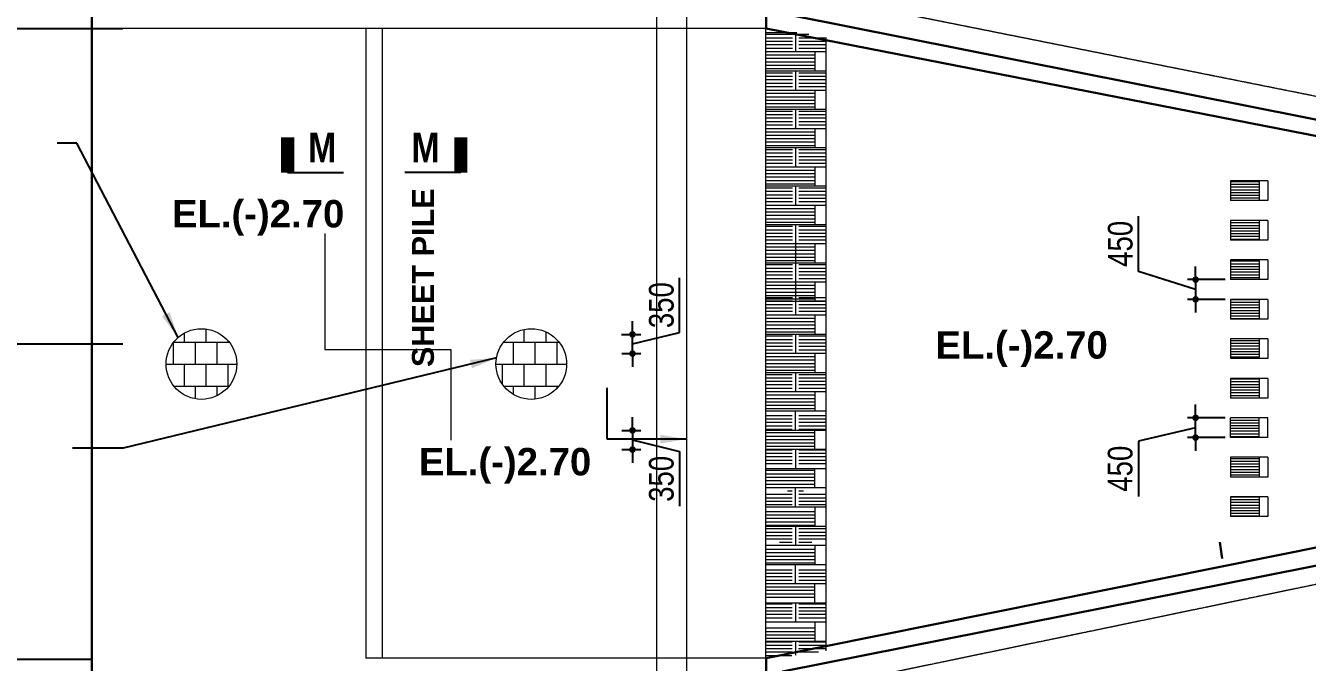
# Model space of a CAD drawing. Extents: x -119161 to 3778985, y -718511 to -30958.
# Drawn here: x 2596379 to 2619757, y -272587 to -260977 of the extents above; entities that cross this region are included whole.
import ezdxf

# ---------------------------------------------------------------- set-up
doc = ezdxf.new("R2010")
doc.units = 0
doc.header["$MEASUREMENT"] = 0
doc.linetypes.add('DASHED2', pattern=[9.525, 6.35, -3.175])
doc.linetypes.add('DASHEDX2', pattern=[38.1, 25.4, -12.7])
doc.layers.get('0').update_dxf_attribs({"linetype": 'CONTINUOUS'})
doc.layers.get('DEFPOINTS').update_dxf_attribs({"linetype": 'CONTINUOUS'})
for name, color, linetype, lineweight in [('Dim', 7, 'CONTINUOUS', 9), ('Dimension', 8, 'CONTINUOUS', 18), ('line2', 3, 'CONTINUOUS', 30), ('slop', 8, 'CONTINUOUS', 9)]:
    doc.layers.add(name, color=color, linetype=linetype, lineweight=lineweight)
for name, color, linetype in [('DOTTED', 240, 'DASHED2'), ('LINE', 7, 'CONTINUOUS'), ('TEXT', 10, 'CONTINUOUS')]:
    doc.layers.add(name, color=color, linetype=linetype)
doc.styles.add('1-2', font='arial.ttf')
doc.styles.add('DIM', font='isocp3.shx')
doc.styles.add('SH-T2', font='arial.ttf', dxfattribs={"width": 0.8})
doc.styles.add('text', font='ARIALN.TTF', dxfattribs={"height": 1.6})
doc.linetypes.add('ZIGZAG', pattern='A,0.0001,-0.2,[131,ltypeshp.shx,S=0.2,R=0,X=-0.2,Y=0],-0.4,[131,ltypeshp.shx,S=0.2,R=180,X=0.2,Y=0],-0.2', length=0.8001)
doc.dimstyles.new('dim_240', dxfattribs={"dimtxt": 480, "dimasz": 480, "dimexe": 300, "dimexo": 200, "dimgap": 200, "dimtad": 1, "dimdec": 0, "dimzin": 0, "dimdsep": 46, "dimtxsty": 'DIM', "dimcen": 350, "dimclrd": 5, "dimclre": 5, "dimclrt": 7, "dimadec": 0, "dimazin": 0, "dimtfac": 1, "dimtdec": 0, "dimtmove": 0, "dimatfit": 3, "dimfxl": 20, "dimtolj": 1, "dimtzin": 0, "dimarcsym": 0})
pattern_1 = [(7e-15, (2804401.61, 1186976.9), (1e-14, -62.5), [])]
pattern_2 = [(7e-15, (2860943.98, 2093181.51), (1e-14, -50), [])]
pattern_3 = [(7e-15, (2860944.98, 2093181.51), (1e-14, -50), [])]
pattern_4 = [(7e-15, (2804402.61, 1187676.9), (1e-14, -62.5), [])]
pattern_5 = [(7e-15, (2804402.61, 1188376.9), (1e-14, -62.5), [])]
pattern_6 = [(7e-15, (2804402.61, 1190376.9), (1e-14, -62.5), [])]
pattern_7 = [(7e-15, (2804402.61, 1191076.9), (1e-14, -62.5), [])]
pattern_8 = [(7e-15, (2804402.61, 1191776.9), (1e-14, -62.5), [])]
pattern_9 = [(7e-15, (2804402.61, 1192476.9), (1e-14, -62.5), [])]
pattern_10 = [(7e-15, (2804402.61, 1193176.9), (1e-14, -62.5), [])]
pattern_11 = [(7e-15, (2804402.61, 1189676.9), (1e-14, -62.5), [])]
pattern_12 = [(7e-15, (2804402.61, 1188976.9), (1e-14, -62.5), [])]

# ---------------------------------------------------------------- blocks, each defined once
blk = doc.blocks.new('sec')
at = {"layer": 'TEXT', "color": 5, "const_width": 200}
blk.add_lwpolyline([(0, 0), (0, 537)], dxfattribs=at)
at = {"layer": 'TEXT', "color": 5}
blk.add_lwpolyline([(0, 0), (-848, 0)], dxfattribs=at)
blk = doc.blocks.new('_Dot')
at = {"color": 0, "linetype": 'ByBlock', "lineweight": -2}
blk.add_line((-0.5, 0), (-1, 0), dxfattribs=at)
at = {"color": 0, "linetype": 'ByBlock', "const_width": 0.5}
blk.add_lwpolyline([(-0.25, 0, 1), (0.25, 0, 1)], format="xyb", close=True, dxfattribs=at)
blk = doc.blocks.new('*D1871')
at = {"layer": 'DEFPOINTS', "color": 0, "lineweight": -2}
for p in [(2617718, -268128), (2618356, -268128), (2618356, -268488)]:
    blk.add_point(p, dxfattribs=at)
at = {"layer": 'Dim', "color": 5, "lineweight": -2}
for p, q in [((2617718, -268008), (2617718, -267888)), ((2618256, -268128), (2617568, -268128)), ((2617718, -268488), (2617718, -268128)), ((2617718, -268488), (2617718, -268128)), ((2617718, -268308), (2616674, -268552)), ((2616674, -268552), (2616674, -269561)), ((2618256, -268488), (2617568, -268488)), ((2617718, -268608), (2617718, -268728))]:
    blk.add_line(p, q, dxfattribs=at)
at = {"layer": 'Dim', "color": 5, "lineweight": -2, "xscale": 120, "yscale": 120, "zscale": 120}
for p, rotation in [((2617718, -268128), 270), ((2617718, -268488), 90)]:
    blk.add_blockref('_Dot', p, dxfattribs=dict(at, rotation=rotation))
at = {"layer": 'Dim', "color": 7, "insert": (2616345, -269056), "char_height": 450, "attachment_point": 5, "rotation": 90, "style": 'SH-T2'}
blk.add_mtext('\\A1;450', dxfattribs=at)
blk = doc.blocks.new('*D1872')
at = {"layer": 'DEFPOINTS', "color": 0, "lineweight": -2}
for p in [(2618357, -265608), (2617719, -265968), (2618357, -265968)]:
    blk.add_point(p, dxfattribs=at)
at = {"layer": 'Dim', "color": 5, "lineweight": -2}
for p, q in [((2616675, -265460), (2616675, -264452)), ((2617719, -265788), (2616675, -265460)), ((2617719, -265488), (2617719, -265368)), ((2618257, -265608), (2617569, -265608)), ((2617719, -265608), (2617719, -265968)), ((2617719, -265608), (2617719, -265968)), ((2618257, -265968), (2617569, -265968)), ((2617719, -266088), (2617719, -266208))]:
    blk.add_line(p, q, dxfattribs=at)
at = {"layer": 'Dim', "color": 5, "lineweight": -2, "xscale": 120, "yscale": 120, "zscale": 120}
for p, rotation in [((2617719, -265608), 270), ((2617719, -265968), 90)]:
    blk.add_blockref('_Dot', p, dxfattribs=dict(at, rotation=rotation))
at = {"layer": 'Dim', "color": 7, "insert": (2616346, -264956), "char_height": 450, "attachment_point": 5, "rotation": 90, "style": 'SH-T2'}
blk.add_mtext('\\A1;450', dxfattribs=at)
blk = doc.blocks.new('*D1873')
at = {"layer": 'DEFPOINTS', "color": 0, "lineweight": -2}
for p in [(2607153, -268357), (2607153, -268707), (2607447, -268707)]:
    blk.add_point(p, dxfattribs=at)
at = {"layer": 'Dim', "color": 5, "lineweight": -2}
for p, q in [((2607447, -268237), (2607447, -268117)), ((2607253, -268357), (2607597, -268357)), ((2607447, -268357), (2607447, -268707)), ((2607447, -268357), (2607447, -268707)), ((2607447, -268532), (2608306, -268744)), ((2607253, -268707), (2607597, -268707)), ((2607447, -268827), (2607447, -268947)), ((2608306, -268744), (2608306, -269738))]:
    blk.add_line(p, q, dxfattribs=at)
at = {"layer": 'Dim', "color": 5, "lineweight": -2, "xscale": 120, "yscale": 120, "zscale": 120}
for p, rotation in [((2607447, -268357), 270), ((2607447, -268707), 90)]:
    blk.add_blockref('_Dot', p, dxfattribs=dict(at, rotation=rotation))
at = {"layer": 'Dim', "color": 7, "insert": (2607976, -269241), "char_height": 450, "attachment_point": 5, "rotation": 90, "style": 'SH-T2'}
blk.add_mtext('\\A1;350', dxfattribs=at)
blk = doc.blocks.new('*D1874')
at = {"layer": 'DEFPOINTS', "color": 0, "lineweight": -2}
for p in [(2607150, -266607), (2607447, -266607), (2607153, -266957)]:
    blk.add_point(p, dxfattribs=at)
at = {"layer": 'Dim', "color": 5, "lineweight": -2}
for p, q in [((2608306, -266571), (2608306, -265577)), ((2607447, -266487), (2607447, -266367)), ((2607250, -266607), (2607597, -266607)), ((2607447, -266782), (2608306, -266571)), ((2607447, -266957), (2607447, -266607)), ((2607447, -266957), (2607447, -266607)), ((2607253, -266957), (2607597, -266957)), ((2607447, -267077), (2607447, -267197))]:
    blk.add_line(p, q, dxfattribs=at)
at = {"layer": 'Dim', "color": 5, "lineweight": -2, "xscale": 120, "yscale": 120, "zscale": 120}
for p, rotation in [((2607447, -266607), 270), ((2607447, -266957), 90)]:
    blk.add_blockref('_Dot', p, dxfattribs=dict(at, rotation=rotation))
at = {"layer": 'Dim', "color": 7, "insert": (2607976, -266074), "char_height": 450, "attachment_point": 5, "rotation": 90, "style": 'SH-T2'}
blk.add_mtext('\\A1;350', dxfattribs=at)

msp = doc.modelspace()

# ---------------------------------------------------------------- hatches: boundary and pattern name
at = {"layer": 'Dimension', "lineweight": 13, "ltscale": 2}
h = msp.add_hatch(dxfattribs=at)
h.set_pattern_fill('ANSI31', color=14, scale=500, angle=135, style=0)
h.set_pattern_definition(pattern_10)
h.paths.add_polyline_path([(2609872.3, -261107.2), (2610363, -261107.2), (2610363, -261407.2), (2609872.3, -261388.2)])
h = msp.add_hatch(dxfattribs=at)
h.set_pattern_fill('ANSI31', color=14, scale=500, angle=135, style=0)
h.set_pattern_definition(pattern_10)
h.paths.add_polyline_path([(2610481.6, -261111.7), (2610972.3, -261175.8), (2610972.3, -261388.2), (2610481.6, -261407.2)])
h = msp.add_hatch(dxfattribs=at)
h.set_pattern_fill('ANSI31', color=14, scale=500, angle=135, style=0)
h.set_pattern_definition(pattern_10)
h.paths.add_polyline_path([(2609872.3, -261807.2), (2609872.3, -261507.2), (2610772.3, -261507.2), (2610772.3, -261807.2)])
h = msp.add_hatch(dxfattribs=at)
h.set_pattern_fill('ANSI31', color=14, scale=500, angle=135, style=0)
h.set_pattern_definition(pattern_9)
h.paths.add_polyline_path([(2609872.3, -261807.2), (2610363, -261807.2), (2610363, -262107.2), (2609872.3, -262088.2)])
h = msp.add_hatch(dxfattribs=at)
h.set_pattern_fill('ANSI31', color=14, scale=500, angle=135, style=0)
h.set_pattern_definition(pattern_9)
h.paths.add_polyline_path([(2610972.3, -261807.2), (2610481.6, -261807.2), (2610481.6, -262107.2), (2610972.3, -262088.2)])
h = msp.add_hatch(dxfattribs=at)
h.set_pattern_fill('ANSI31', color=14, scale=500, angle=135, style=0)
h.set_pattern_definition(pattern_9)
h.paths.add_polyline_path([(2609872.3, -262507.2), (2609872.3, -262207.2), (2610772.3, -262207.2), (2610772.3, -262507.2)])
h = msp.add_hatch(dxfattribs=at)
h.set_pattern_fill('ANSI31', color=14, scale=500, angle=135, style=0)
h.set_pattern_definition(pattern_8)
h.paths.add_polyline_path([(2609872.3, -262507.2), (2610363, -262507.2), (2610363, -262807.2), (2609872.3, -262788.2)])
h = msp.add_hatch(dxfattribs=at)
h.set_pattern_fill('ANSI31', color=14, scale=500, angle=135, style=0)
h.set_pattern_definition(pattern_8)
h.paths.add_polyline_path([(2610972.3, -262507.2), (2610481.6, -262507.2), (2610481.6, -262807.2), (2610972.3, -262788.2)])
h = msp.add_hatch(dxfattribs=at)
h.set_pattern_fill('ANSI31', color=14, scale=500, angle=135, style=0)
h.set_pattern_definition(pattern_8)
h.paths.add_polyline_path([(2609872.3, -263207.2), (2609872.3, -262907.2), (2610772.3, -262907.2), (2610772.3, -263207.2)])
h = msp.add_hatch(dxfattribs=at)
h.set_pattern_fill('ANSI31', color=14, scale=500, angle=135, style=0)
h.set_pattern_definition(pattern_7)
h.paths.add_polyline_path([(2609872.3, -263207.2), (2610363, -263207.2), (2610363, -263507.2), (2609872.3, -263488.2)])
h = msp.add_hatch(dxfattribs=at)
h.set_pattern_fill('ANSI31', color=14, scale=500, angle=135, style=0)
h.set_pattern_definition(pattern_7)
h.paths.add_polyline_path([(2610972.3, -263207.2), (2610481.6, -263207.2), (2610481.6, -263507.2), (2610972.3, -263488.2)])
h = msp.add_hatch(dxfattribs=at)
h.set_pattern_fill('ANSI31', color=14, scale=500, angle=135, style=0)
h.set_pattern_definition(pattern_7)
h.paths.add_polyline_path([(2609872.3, -263907.2), (2609872.3, -263607.2), (2610772.3, -263607.2), (2610772.3, -263907.2)])
h = msp.add_hatch(dxfattribs=at)
h.set_pattern_fill('ANSI31', color=14, scale=500, angle=135, style=0)
h.set_pattern_definition(pattern_6)
h.paths.add_polyline_path([(2609872.3, -263907.2), (2610363, -263907.2), (2610363, -264207.2), (2609872.3, -264188.2)])
h = msp.add_hatch(dxfattribs=at)
h.set_pattern_fill('ANSI31', color=14, scale=500, angle=135, style=0)
h.set_pattern_definition(pattern_6)
h.paths.add_polyline_path([(2610972.3, -263907.2), (2610481.6, -263907.2), (2610481.6, -264207.2), (2610972.3, -264188.2)])
at = {"layer": 'Dimension', "lineweight": 5, "ltscale": 2}
h = msp.add_hatch(dxfattribs=at)
h.set_pattern_fill('ANSI31', color=14, scale=400, angle=135, style=0)
h.set_pattern_definition(pattern_3)
h.paths.add_polyline_path([(2618877.2, -263808.3), (2618357.2, -263808.3), (2618357.2, -264168.3), (2618877.2, -264168.3)])
at = {"layer": 'Dimension', "lineweight": 13, "ltscale": 2}
h = msp.add_hatch(dxfattribs=at)
h.set_pattern_fill('ANSI31', color=14, scale=500, angle=135, style=0)
h.set_pattern_definition(pattern_6)
h.paths.add_polyline_path([(2609872.3, -264607.2), (2609872.3, -264307.2), (2610772.3, -264307.2), (2610772.3, -264607.2)])
h = msp.add_hatch(dxfattribs=at)
h.set_pattern_fill('ANSI31', color=14, scale=500, angle=135, style=0)
h.set_pattern_definition(pattern_11)
h.paths.add_polyline_path([(2609872.3, -264607.2), (2610363, -264607.2), (2610363, -264907.2), (2609872.3, -264888.2)])
h = msp.add_hatch(dxfattribs=at)
h.set_pattern_fill('ANSI31', color=14, scale=500, angle=135, style=0)
h.set_pattern_definition(pattern_11)
h.paths.add_polyline_path([(2610972.3, -264607.2), (2610481.6, -264607.2), (2610481.6, -264907.2), (2610972.3, -264888.2)])
at = {"layer": 'Dimension', "lineweight": 5, "ltscale": 2}
h = msp.add_hatch(dxfattribs=at)
h.set_pattern_fill('ANSI31', color=14, scale=400, angle=135, style=0)
h.set_pattern_definition(pattern_3)
h.paths.add_polyline_path([(2618877.2, -264528.3), (2618357.2, -264528.3), (2618357.2, -264888.3), (2618877.2, -264888.3)])
at = {"layer": 'Dimension', "lineweight": 13, "ltscale": 2}
h = msp.add_hatch(dxfattribs=at)
h.set_pattern_fill('ANSI31', color=14, scale=500, angle=135, style=0)
h.set_pattern_definition(pattern_11)
h.paths.add_polyline_path([(2609872.3, -265307.2), (2609872.3, -265007.2), (2610772.3, -265007.2), (2610772.3, -265307.2)])
h = msp.add_hatch(dxfattribs=at)
h.set_pattern_fill('ANSI31', color=14, scale=500, angle=135, style=0)
h.set_pattern_definition(pattern_12)
h.paths.add_polyline_path([(2609872.3, -265307.2), (2610363, -265307.2), (2610363, -265607.2), (2609872.3, -265588.2)])
h = msp.add_hatch(dxfattribs=at)
h.set_pattern_fill('ANSI31', color=14, scale=500, angle=135, style=0)
h.set_pattern_definition(pattern_12)
h.paths.add_polyline_path([(2610972.3, -265307.2), (2610481.6, -265307.2), (2610481.6, -265607.2), (2610972.3, -265588.2)])
at = {"layer": 'Dimension', "lineweight": 5, "ltscale": 2}
h = msp.add_hatch(dxfattribs=at)
h.set_pattern_fill('ANSI31', color=14, scale=400, angle=135, style=0)
h.set_pattern_definition(pattern_3)
h.paths.add_polyline_path([(2618877.2, -265248.3), (2618357.2, -265248.3), (2618357.2, -265608.3), (2618877.2, -265608.3)])
at = {"layer": 'Dimension', "lineweight": 13, "ltscale": 2}
h = msp.add_hatch(dxfattribs=at)
h.set_pattern_fill('ANSI31', color=14, scale=500, angle=135, style=0)
h.set_pattern_definition(pattern_12)
h.paths.add_polyline_path([(2609872.3, -266007.2), (2609872.3, -265707.2), (2610772.3, -265707.2), (2610772.3, -266007.2)])
h = msp.add_hatch(dxfattribs=at)
h.set_pattern_fill('ANSI31', color=14, scale=500, angle=135, style=0)
h.set_pattern_definition(pattern_5)
h.paths.add_polyline_path([(2609872.3, -265907.2), (2610363, -265907.2), (2610363, -266207.2), (2609872.3, -266188.2)])
h = msp.add_hatch(dxfattribs=at)
h.set_pattern_fill('ANSI31', color=14, scale=500, angle=135, style=0)
h.set_pattern_definition(pattern_5)
h.paths.add_polyline_path([(2610972.3, -265907.2), (2610481.6, -265907.2), (2610481.6, -266207.2), (2610972.3, -266188.2)])
at = {"layer": 'Dimension', "lineweight": 5, "ltscale": 2}
h = msp.add_hatch(dxfattribs=at)
h.set_pattern_fill('ANSI31', color=14, scale=400, angle=135, style=0)
h.set_pattern_definition(pattern_3)
h.paths.add_polyline_path([(2618877.2, -265968.3), (2618357.2, -265968.3), (2618357.2, -266328.3), (2618877.2, -266328.3)])
at = {"layer": 'Dimension', "lineweight": 13, "ltscale": 2}
h = msp.add_hatch(dxfattribs=at)
h.set_pattern_fill('AR-B88', color=8, scale=50, style=0)
h.set_pattern_definition([(0, (2279073.9, -330350.98), (9e-14, 400), []), (90, (2279073.88, -330350.98), (-200, 400), [400, -400])])
h.paths.add_polyline_path([(2600229.3, -267147.2, 1), (2598940.5, -267147.2, 1)])
h = msp.add_hatch(dxfattribs=at)
h.set_pattern_fill('AR-B88', color=8, scale=50, style=0)
h.set_pattern_definition([(0, (2279273.9, -330350.98), (9e-14, 400), []), (90, (2279273.88, -330350.98), (-200, 400), [400, -400])])
h.paths.add_polyline_path([(2606246.7, -267147.2, 1), (2604957.9, -267147.2, 1)])
h = msp.add_hatch(dxfattribs=at)
h.set_pattern_fill('ANSI31', color=14, scale=500, angle=135, style=0)
h.set_pattern_definition(pattern_5)
h.paths.add_polyline_path([(2609872.3, -266607.2), (2609872.3, -266307.2), (2610772.3, -266307.2), (2610772.3, -266607.2)])
h = msp.add_hatch(dxfattribs=at)
h.set_pattern_fill('ANSI31', color=14, scale=500, angle=135, style=0)
h.set_pattern_definition(pattern_4)
h.paths.add_polyline_path([(2609872.3, -266607.2), (2610363, -266607.2), (2610363, -266907.2), (2609872.3, -266888.2)])
h = msp.add_hatch(dxfattribs=at)
h.set_pattern_fill('ANSI31', color=14, scale=500, angle=135, style=0)
h.set_pattern_definition(pattern_4)
h.paths.add_polyline_path([(2610972.3, -266607.2), (2610481.6, -266607.2), (2610481.6, -266907.2), (2610972.3, -266888.2)])
at = {"layer": 'Dimension', "lineweight": 5, "ltscale": 2}
h = msp.add_hatch(dxfattribs=at)
h.set_pattern_fill('ANSI31', color=14, scale=400, angle=135, style=0)
h.set_pattern_definition(pattern_2)
h.paths.add_polyline_path([(2618876.2, -266688.3), (2618356.2, -266688.3), (2618356.2, -267048.3), (2618876.2, -267048.3)])
at = {"layer": 'Dimension', "lineweight": 13, "ltscale": 2}
h = msp.add_hatch(dxfattribs=at)
h.set_pattern_fill('ANSI31', color=14, scale=500, angle=135, style=0)
h.set_pattern_definition(pattern_4)
h.paths.add_polyline_path([(2609872.3, -267307.2), (2609872.3, -267007.2), (2610772.3, -267007.2), (2610772.3, -267307.2)])
h = msp.add_hatch(dxfattribs=at)
h.set_pattern_fill('ANSI31', color=14, scale=500, angle=135, style=0)
h.set_pattern_definition(pattern_1)
h.paths.add_polyline_path([(2609871.3, -267307.2), (2610362, -267307.2), (2610362, -267607.2), (2609871.3, -267588.2)])
h = msp.add_hatch(dxfattribs=at)
h.set_pattern_fill('ANSI31', color=14, scale=500, angle=135, style=0)
h.set_pattern_definition(pattern_1)
h.paths.add_polyline_path([(2610971.3, -267307.2), (2610480.6, -267307.2), (2610480.6, -267607.2), (2610971.3, -267588.2)])
at = {"layer": 'Dimension', "lineweight": 5, "ltscale": 2}
h = msp.add_hatch(dxfattribs=at)
h.set_pattern_fill('ANSI31', color=14, scale=400, angle=135, style=0)
h.set_pattern_definition(pattern_2)
h.paths.add_polyline_path([(2618876.2, -267408.3), (2618356.2, -267408.3), (2618356.2, -267768.3), (2618876.2, -267768.3)])
at = {"layer": 'Dimension', "lineweight": 13, "ltscale": 2}
h = msp.add_hatch(dxfattribs=at)
h.set_pattern_fill('ANSI31', color=14, scale=500, angle=135, style=0)
h.set_pattern_definition(pattern_1)
h.paths.add_polyline_path([(2609871.3, -268007.2), (2609871.3, -267707.2), (2610771.3, -267707.2), (2610771.3, -268007.2)])
h = msp.add_hatch(dxfattribs=at)
h.set_pattern_fill('ANSI31', color=14, scale=500, angle=135, style=0)
h.set_pattern_definition(pattern_1)
h.paths.add_polyline_path([(2609871.3, -268357.2), (2610362, -268357.2), (2610362, -268057.2), (2609871.3, -268076.2)])
h = msp.add_hatch(dxfattribs=at)
h.set_pattern_fill('ANSI31', color=14, scale=500, angle=135, style=0)
h.set_pattern_definition(pattern_1)
h.paths.add_polyline_path([(2610971.3, -268357.2), (2610480.6, -268357.2), (2610480.6, -268057.2), (2610971.3, -268076.2)])
at = {"layer": 'Dimension', "lineweight": 5, "ltscale": 2}
h = msp.add_hatch(dxfattribs=at)
h.set_pattern_fill('ANSI31', color=14, scale=400, angle=135, style=0)
h.set_pattern_definition(pattern_2)
h.paths.add_polyline_path([(2618876.2, -268128.1), (2618356.2, -268128.1), (2618356.2, -268488.1), (2618876.2, -268488.1)])
at = {"layer": 'Dimension', "lineweight": 13, "ltscale": 2}
h = msp.add_hatch(dxfattribs=at)
h.set_pattern_fill('ANSI31', color=14, scale=500, angle=135, style=0)
h.set_pattern_definition(pattern_1)
h.paths.add_polyline_path([(2609871.3, -268357.2), (2609871.3, -268657.2), (2610771.3, -268657.2), (2610771.3, -268357.2)])
h = msp.add_hatch(dxfattribs=at)
h.set_pattern_fill('ANSI31', color=14, scale=500, angle=135, style=0)
h.set_pattern_definition(pattern_1)
h.paths.add_polyline_path([(2609871.3, -268707.2), (2610362, -268707.2), (2610362, -269007.2), (2609871.3, -268988.2)])
h = msp.add_hatch(dxfattribs=at)
h.set_pattern_fill('ANSI31', color=14, scale=500, angle=135, style=0)
h.set_pattern_definition(pattern_1)
h.paths.add_polyline_path([(2610971.3, -268707.2), (2610480.6, -268707.2), (2610480.6, -269007.2), (2610971.3, -268988.2)])
at = {"layer": 'Dimension', "lineweight": 5, "ltscale": 2}
h = msp.add_hatch(dxfattribs=at)
h.set_pattern_fill('ANSI31', color=14, scale=400, angle=135, style=0)
h.set_pattern_definition(pattern_2)
h.paths.add_polyline_path([(2618876.2, -268848.1), (2618356.2, -268848.1), (2618356.2, -269208.1), (2618876.2, -269208.1)])
at = {"layer": 'Dimension', "lineweight": 13, "ltscale": 2}
h = msp.add_hatch(dxfattribs=at)
h.set_pattern_fill('ANSI31', color=14, scale=500, angle=135, style=0)
h.set_pattern_definition(pattern_1)
h.paths.add_polyline_path([(2609871.3, -269057.2), (2609871.3, -269357.2), (2610771.3, -269357.2), (2610771.3, -269057.2)])
h = msp.add_hatch(dxfattribs=at)
h.set_pattern_fill('ANSI31', color=14, scale=500, angle=135, style=0)
h.set_pattern_definition(pattern_1)
h.paths.add_polyline_path([(2609871.3, -269757.2), (2610362, -269757.2), (2610362, -269457.2), (2609871.3, -269476.2)])
h = msp.add_hatch(dxfattribs=at)
h.set_pattern_fill('ANSI31', color=14, scale=500, angle=135, style=0)
h.set_pattern_definition(pattern_1)
h.paths.add_polyline_path([(2610971.3, -269757.2), (2610480.6, -269757.2), (2610480.6, -269457.2), (2610971.3, -269476.2)])
at = {"layer": 'Dimension', "lineweight": 5, "ltscale": 2}
h = msp.add_hatch(dxfattribs=at)
h.set_pattern_fill('ANSI31', color=14, scale=400, angle=135, style=0)
h.set_pattern_definition(pattern_3)
h.paths.add_polyline_path([(2618877.2, -269568.1), (2618357.2, -269568.1), (2618357.2, -269928.1), (2618877.2, -269928.1)])
at = {"layer": 'Dimension', "lineweight": 13, "ltscale": 2}
h = msp.add_hatch(dxfattribs=at)
h.set_pattern_fill('ANSI31', color=14, scale=500, angle=135, style=0)
h.set_pattern_definition(pattern_1)
h.paths.add_polyline_path([(2609871.3, -270107.2), (2609871.3, -269807.2), (2610771.3, -269807.2), (2610771.3, -270107.2)])
h = msp.add_hatch(dxfattribs=at)
h.set_pattern_fill('ANSI31', color=14, scale=500, angle=135, style=0)
h.set_pattern_definition(pattern_1)
h.paths.add_polyline_path([(2609871.3, -270107.2), (2610362, -270107.2), (2610362, -270407.2), (2609871.3, -270388.2)])
h = msp.add_hatch(dxfattribs=at)
h.set_pattern_fill('ANSI31', color=14, scale=500, angle=135, style=0)
h.set_pattern_definition(pattern_1)
h.paths.add_polyline_path([(2610971.3, -270107.2), (2610480.6, -270107.2), (2610480.6, -270407.2), (2610971.3, -270388.2)])
h = msp.add_hatch(dxfattribs=at)
h.set_pattern_fill('ANSI31', color=14, scale=500, angle=135, style=0)
h.set_pattern_definition(pattern_1)
h.paths.add_polyline_path([(2609871.3, -270807.2), (2609871.3, -270507.2), (2610771.3, -270507.2), (2610771.3, -270807.2)])
h = msp.add_hatch(dxfattribs=at)
h.set_pattern_fill('ANSI31', color=14, scale=500, angle=135, style=0)
h.set_pattern_definition(pattern_1)
h.paths.add_polyline_path([(2609871.3, -271157.2), (2610362, -271157.2), (2610362, -270857.2), (2609871.3, -270876.2)])
h = msp.add_hatch(dxfattribs=at)
h.set_pattern_fill('ANSI31', color=14, scale=500, angle=135, style=0)
h.set_pattern_definition(pattern_1)
h.paths.add_polyline_path([(2610971.3, -271157.2), (2610480.6, -271157.2), (2610480.6, -270857.2), (2610971.3, -270876.2)])
h = msp.add_hatch(dxfattribs=at)
h.set_pattern_fill('ANSI31', color=14, scale=500, angle=135, style=0)
h.set_pattern_definition(pattern_1)
h.paths.add_polyline_path([(2609871.3, -271157.2), (2609871.3, -271457.2), (2610771.3, -271457.2), (2610771.3, -271157.2)])
h = msp.add_hatch(dxfattribs=at)
h.set_pattern_fill('ANSI31', color=14, scale=500, angle=135, style=0)
h.set_pattern_definition(pattern_1)
h.paths.add_polyline_path([(2609871.3, -271507.2), (2610362, -271507.2), (2610362, -271807.2), (2609871.3, -271788.2)])
h = msp.add_hatch(dxfattribs=at)
h.set_pattern_fill('ANSI31', color=14, scale=500, angle=135, style=0)
h.set_pattern_definition(pattern_1)
h.paths.add_polyline_path([(2610971.3, -271507.2), (2610480.6, -271507.2), (2610480.6, -271807.2), (2610971.3, -271788.2)])
h = msp.add_hatch(dxfattribs=at)
h.set_pattern_fill('ANSI31', color=14, scale=500, angle=135, style=0)
h.set_pattern_definition(pattern_1)
h.paths.add_polyline_path([(2609871.3, -272207.2), (2609871.3, -271907.2), (2610771.3, -271907.2), (2610771.3, -272207.2)])
h = msp.add_hatch(dxfattribs=at)
h.set_pattern_fill('ANSI31', color=14, scale=500, angle=135, style=0)
h.set_pattern_definition(pattern_1)
h.paths.add_polyline_path([(2609871.3, -272207.2), (2610362, -272207.2), (2610356.1, -272465.1), (2609871.3, -272488.2)])
h = msp.add_hatch(dxfattribs=at)
h.set_pattern_fill('ANSI31', color=14, scale=500, angle=135, style=0)
h.set_pattern_definition(pattern_1)
h.paths.add_polyline_path([(2610971.3, -272207.2), (2610480.6, -272207.2), (2610472.6, -272449), (2610971.3, -272380.1)])

# ---------------------------------------------------------------- linework, layer by layer
at = {"layer": 'Dimension', "color": 0, "lineweight": 30, "ltscale": 2}
msp.add_line((2597583.4, -249619), (2597584.2, -283944.9), dxfattribs=at)
at = {"layer": 'Dimension', "color": 0, "lineweight": 13, "ltscale": 2}
for p, q in [((2602884.4, -261031.6, 0), (2584897.3, -261032.4, 0)), ((2602584.4, -261031.6, 0), (2602584.4, -272511.5, 0)), ((2602884.4, -261031.6, 0), (2602884.4, -272511.5, 0)), ((2609884.2, -261031.6, 0), (2602884.4, -261031.6, 0)), ((2609871.3, -261032.2), (2609871.3, -272532.2)), ((2610971.3, -261195.8), (2610971.3, -272380.1)), ((2619037.2, -263808.3), (2618357.2, -263808.3)), ((2618357.2, -263808.3), (2618357.2, -264168.3)), ((2618877.2, -263808.3), (2618877.2, -264168.3)), ((2619037.2, -263808.3), (2619037.2, -264168.3)), ((2619037.2, -264168.3), (2618357.2, -264168.3)), ((2619037.2, -264528.3), (2618357.2, -264528.3)), ((2618357.2, -264528.3), (2618357.2, -264888.3)), ((2618877.2, -264528.3), (2618877.2, -264888.3)), ((2619037.2, -264528.3), (2619037.2, -264888.3)), ((2619037.2, -264888.3), (2618357.2, -264888.3)), ((2619037.2, -265248.3), (2618357.2, -265248.3)), ((2618357.2, -265248.3), (2618357.2, -265608.3)), ((2618877.2, -265248.3), (2618877.2, -265608.3)), ((2619037.2, -265248.3), (2619037.2, -265608.3)), ((2619037.2, -265608.3), (2618357.2, -265608.3)), ((2619037.2, -265968.3), (2618357.2, -265968.3)), ((2618357.2, -265968.3), (2618357.2, -266328.3)), ((2618877.2, -265968.3), (2618877.2, -266328.3)), ((2619037.2, -265968.3), (2619037.2, -266328.3)), ((2619037.2, -266328.3), (2618357.2, -266328.3)), ((2619036.2, -266688.3), (2618356.2, -266688.3)), ((2618356.2, -266688.3), (2618356.2, -267048.3)), ((2618876.2, -266688.3), (2618876.2, -267048.3)), ((2619036.2, -266688.3), (2619036.2, -267048.3)), ((2619036.2, -267048.3), (2618356.2, -267048.3)), ((2619036.2, -267408.3), (2618356.2, -267408.3)), ((2618356.2, -267408.3), (2618356.2, -267768.3)), ((2618876.2, -267408.3), (2618876.2, -267768.3)), ((2619036.2, -267408.3), (2619036.2, -267768.3)), ((2619036.2, -267768.3), (2618356.2, -267768.3)), ((2618356.2, -268488.1), (2618356.2, -268128.1)), ((2619036.2, -268128.1), (2618356.2, -268128.1)), ((2618876.2, -268488.1), (2618876.2, -268128.1)), ((2619036.2, -268488.1), (2619036.2, -268128.1)), ((2619036.2, -268488.1), (2618356.2, -268488.1)), ((2619036.2, -268848.1), (2618356.2, -268848.1)), ((2618356.2, -268848.1), (2618356.2, -269208.1)), ((2618876.2, -268848.1), (2618876.2, -269208.1)), ((2619036.2, -268848.1), (2619036.2, -269208.1)), ((2619036.2, -269208.1), (2618356.2, -269208.1)), ((2619037.2, -269568.1), (2618357.2, -269568.1)), ((2618357.2, -269568.1), (2618357.2, -269928.1)), ((2618877.2, -269568.1), (2618877.2, -269928.1)), ((2619037.2, -269568.1), (2619037.2, -269928.1)), ((2619037.2, -269928.1), (2618357.2, -269928.1)), ((2609884.2, -272511.5, 0), (2602584.4, -272511.5, 0))]:
    msp.add_line(p, q, dxfattribs=at)
at = {"layer": 'Dimension', "color": 8, "lineweight": 13, "ltscale": 2}
for p, q in [((2610446.8, -261107.2), (2609872.3, -261107.2)), ((2610422.3, -261107.2), (2610422.3, -261457.2)), ((2610972.3, -261457.2), (2609872.3, -261457.2)), ((2610772.3, -261457.2), (2610772.3, -261807.2)), ((2610972.3, -261807.2), (2609872.3, -261807.2)), ((2610972.3, -261807.2), (2609872.3, -261807.2)), ((2610422.3, -261807.2), (2610422.3, -262157.2)), ((2610972.3, -262157.2), (2609872.3, -262157.2)), ((2610772.3, -262157.2), (2610772.3, -262507.2)), ((2610972.3, -262507.2), (2609872.3, -262507.2)), ((2610972.3, -262507.2), (2609872.3, -262507.2)), ((2610422.3, -262507.2), (2610422.3, -262857.2)), ((2610972.3, -262857.2), (2609872.3, -262857.2)), ((2610772.3, -262857.2), (2610772.3, -263207.2)), ((2610972.3, -263207.2), (2609872.3, -263207.2)), ((2610972.3, -263207.2), (2609872.3, -263207.2)), ((2610422.3, -263207.2), (2610422.3, -263557.2)), ((2610972.3, -263557.2), (2609872.3, -263557.2)), ((2610772.3, -263557.2), (2610772.3, -263907.2)), ((2610972.3, -263907.2), (2609872.3, -263907.2)), ((2610972.3, -263907.2), (2609872.3, -263907.2)), ((2610422.3, -263907.2), (2610422.3, -264257.2)), ((2610972.3, -264257.2), (2609872.3, -264257.2)), ((2610772.3, -264257.2), (2610772.3, -264607.2)), ((2610972.3, -264607.2), (2609872.3, -264607.2)), ((2610972.3, -264607.2), (2609872.3, -264607.2)), ((2610972.3, -264607.2), (2609872.3, -264607.2)), ((2610972.3, -264607.2), (2609872.3, -264607.2)), ((2610422.3, -264607.2), (2610422.3, -266257.2)), ((2610422.3, -264607.2), (2610422.3, -264957.2)), ((2610972.3, -264957.2), (2609872.3, -264957.2)), ((2610772.3, -264957.2), (2610772.3, -265307.2)), ((2610972.3, -265307.2), (2609872.3, -265307.2)), ((2610972.3, -265307.2), (2609872.3, -265307.2)), ((2610972.3, -265307.2), (2609872.3, -265307.2)), ((2610972.3, -265307.2), (2609872.3, -265307.2)), ((2610422.3, -265307.2), (2610422.3, -265657.2)), ((2610972.3, -265657.2), (2609872.3, -265657.2)), ((2610772.3, -265657.2), (2610772.3, -266007.2)), ((2610972.3, -266007.2), (2609872.3, -266007.2)), ((2610972.3, -266007.2), (2609872.3, -266007.2)), ((2610972.3, -266257.2), (2609872.3, -266257.2)), ((2610772.3, -266257.2), (2610772.3, -266607.2)), ((2610972.3, -266607.2), (2609872.3, -266607.2)), ((2610972.3, -266607.2), (2609872.3, -266607.2)), ((2610422.3, -266607.2), (2610422.3, -266957.2)), ((2610972.3, -266957.2), (2609872.3, -266957.2)), ((2610772.3, -266957.2), (2610772.3, -267307.2)), ((2610971.3, -267307.2), (2609871.3, -267307.2)), ((2610972.3, -267307.2), (2609872.3, -267307.2)), ((2610421.3, -267307.2), (2610421.3, -267657.2)), ((2610971.3, -267657.2), (2609871.3, -267657.2)), ((2610771.3, -267657.2), (2610771.3, -268007.2)), ((2610971.3, -268007.2), (2609871.3, -268007.2)), ((2610421.3, -268357.2), (2610421.3, -268007.2)), ((2610971.3, -268357.2), (2609871.3, -268357.2)), ((2610771.3, -268707.2), (2610771.3, -268357.2)), ((2610971.3, -268707.2), (2609871.3, -268707.2)), ((2610421.3, -268707.2), (2610421.3, -269057.2)), ((2610971.3, -269057.2), (2609871.3, -269057.2)), ((2610771.3, -269407.2), (2610771.3, -269057.2)), ((2610971.3, -269407.2), (2609871.3, -269407.2)), ((2610421.3, -269757.2), (2610421.3, -269407.2)), ((2610971.3, -269757.2), (2609871.3, -269757.2)), ((2610771.3, -269757.2), (2610771.3, -270107.2)), ((2610971.3, -270107.2), (2609871.3, -270107.2)), ((2610421.3, -270107.2), (2610421.3, -270457.2)), ((2610971.3, -270457.2), (2609871.3, -270457.2)), ((2610771.3, -270457.2), (2610771.3, -270807.2)), ((2610971.3, -270807.2), (2609871.3, -270807.2)), ((2610421.3, -271157.2), (2610421.3, -270807.2)), ((2610971.3, -271157.2), (2609871.3, -271157.2)), ((2610771.3, -271507.2), (2610771.3, -271157.2)), ((2610971.3, -271507.2), (2609871.3, -271507.2)), ((2610421.3, -271507.2), (2610421.3, -271857.2)), ((2610971.3, -271857.2), (2609871.3, -271857.2)), ((2610771.3, -271857.2), (2610771.3, -272207.2)), ((2610971.3, -272207.2), (2609871.3, -272207.2)), ((2610421.3, -272207.2), (2610421.3, -272456.1))]:
    msp.add_line(p, q, dxfattribs=at)
at = {"layer": 'Dimension', "color": 0, "lineweight": 30, "ltscale": 2, "elevation": 0}
for points in [[(2624288.3, -263841.2), (2609884.2, -261031.6), (2609884.2, -248618)], [(2624288.3, -263841.2), (2609884.2, -261031.6), (2609884.2, -248618)], [(2622840.1, -263271.3), (2610332.9, -260788.2), (2610184.2, -260618.6), (2610184.2, -248618.4)], [(2624268.3, -269617.3), (2609884.2, -272511.5), (2609884.2, -284945.5)], [(2622718.5, -270269), (2610184.2, -272751.6), (2610184.2, -284945.5)]]:
    msp.add_lwpolyline(points, dxfattribs=at)
at = {"layer": 'Dimension', "color": 0, "lineweight": 30, "ltscale": 2}
msp.add_lwpolyline([(2618200.5, -270691.7), (2618159.4, -270394.5)], dxfattribs=at)
at = {"layer": 'Dimension', "color": 0, "lineweight": 13, "ltscale": 2}
for centre in [(2599584.9, -267147.2), (2605602.3, -267147.2)]:
    msp.add_circle(centre, 644.4, dxfattribs=at)
at = {"layer": 'DOTTED', "color": 4, "linetype": 'DASHEDX2', "lineweight": 20, "ltscale": 0.1}
msp.add_lwpolyline([(2607884.4, -248618), (2607884.4, -284944.5)], dxfattribs=at)
at = {"layer": 'DOTTED', "linetype": 'ZIGZAG', "lineweight": 20, "ltscale": 2}
msp.add_lwpolyline([(2608434.4, -248618), (2608434.4, -284944.5)], dxfattribs=at)
at = {"layer": 'DOTTED', "color": 4, "linetype": 'DASHEDX2', "lineweight": 20, "ltscale": 0.1, "elevation": 0}
for points in [[(2623513.8, -262986.7), (2610757.9, -260437.7), (2610584.2, -260129.1), (2610584.2, -248618.4)], [(2623242.9, -270475.2), (2610584.2, -273105.4), (2610584.2, -276936.2), (2610584.2, -284945.5)]]:
    msp.add_lwpolyline(points, dxfattribs=at)
at = {"layer": 'LINE', "color": 0, "linetype": 'ByBlock', "lineweight": -2}
for p, q in [((2591899.6, -261031.9, 0), (2598153.9, -261031.9, 0)), ((2591899.6, -266781.9, 0), (2598153.9, -266781.9, 0)), ((2584869.3, -272531.8), (2597583.9, -272531.5))]:
    msp.add_line(p, q, dxfattribs=at)
at = {"layer": 'LINE', "lineweight": 18, "ltscale": 50}
msp.add_lwpolyline([(2601833.5, -264768.8), (2601833.5, -266884.9), (2601833.5, -266884.9), (2604135.4, -266884.9), (2604135.4, -268533.5)], dxfattribs=at)

# ---------------------------------------------------------------- block references
at = {"layer": 'slop', "yscale": 1.200000000186265, "zscale": 1.200000000000728}
for p, xscale in [((2601157.2, -263656.1), -1.200000000186265), ((2604315, -263656.1), 1.200000000186265)]:
    msp.add_blockref('sec', p, dxfattribs=dict(at, xscale=xscale))

# ---------------------------------------------------------------- texts
at = {"layer": 'Dimension', "color": 0, "lineweight": 13, "ltscale": 2, "char_height": 500, "attachment_point": 5, "style": '1-2'}
for insert, width in [((2600619, -264482.4), 3054.923), ((2614545.1, -266874.2), 2854.923), ((2605123, -269002.9), 3054.923)]:
    msp.add_mtext('{\\fArial|b1|i0|c0|p34;\\C6;EL.(-)2.70}', dxfattribs=dict(at, insert=insert, width=width))
at = {"layer": 'Dimension', "color": 0, "lineweight": 13, "ltscale": 2, "insert": (2603627.9, -265573.1), "char_height": 400, "width": 5763.122, "attachment_point": 5, "rotation": 90, "style": '1-2'}
msp.add_mtext('{\\fArial|b1|i0|c0|p34;SHEET PILE}', dxfattribs=at)
at = {"layer": 'TEXT', "color": 7, "char_height": 540, "width": 440.719, "style": 'text'}
for insert, attachment_point in [((2601531.4, -262926.9), 1), ((2603930.3, -262926.9), 3)]:
    msp.add_mtext('{\\fArial Narrow|b1|i0|c0|p34;M}', dxfattribs=dict(at, insert=insert, attachment_point=attachment_point))

# ---------------------------------------------------------------- dimensions: what is measured, and where the dimension line sits
at = {"layer": 'Dim', "color": 1}
for base, p1, p2, angle, picture, middle in [((2617719.3, -265968.3), (2618357.2, -265608.3), (2618357.2, -265968.3), 90, '*D1872', (2616675.5, -265360.3)), ((2617718.3, -268128.1), (2618356.2, -268488.1), (2618356.2, -268128.1), 270, '*D1871', (2616674.5, -268651.9))]:
    dim = msp.add_linear_dim(base=base, p1=p1, p2=p2, angle=angle, text='450', dimstyle='dim_240', override={"dimtxt": 450, "dimasz": 120, "dimexe": 150, "dimexo": 100, "dimgap": 100, "dimtxsty": 'SH-T2', "dimblk1": 'Dot', "dimblk2": 'Dot', "dimsah": 1, "dimtmove": 1}, dxfattribs=at)
    dim.commit()
    dim.dimension.update_dxf_attribs({"geometry": picture, "text_midpoint": middle, "dimtype": 160})
for base, p1, p2, angle, picture, middle in [((2607447.4, -266607.2), (2607152.9, -266957.2), (2607150.1, -266607.2), 90, '*D1874', (2608306.1, -266470.6)), ((2607447.4, -268707.2), (2607152.9, -268357.2), (2607152.9, -268707.2), 270, '*D1873', (2608306.1, -268843.7))]:
    dim = msp.add_linear_dim(base=base, p1=p1, p2=p2, angle=angle, dimstyle='dim_240', override={"dimtxt": 450, "dimasz": 120, "dimexe": 150, "dimexo": 100, "dimgap": 100, "dimtxsty": 'SH-T2', "dimblk1": 'Dot', "dimblk2": 'Dot', "dimsah": 1, "dimtmove": 1}, dxfattribs=at)
    dim.commit()
    dim.dimension.update_dxf_attribs({"geometry": picture, "text_midpoint": middle, "dimtype": 160})

# ---------------------------------------------------------------- leaders
at = {"layer": 'line2', "lineweight": -2}
for points in [[(2599158.3, -266664.2, 0), (2597310.3, -263122, 0), (2596956, -263122, 0)], [(2604967.6, -267036, 0), (2598155, -268680.8, 0), (2597236.2, -268680.8, 0)], [(2608434.4, -268517.2, 0), (2606988.3, -268517.2, 0), (2606988.3, -267578.8, 0)]]:
    msp.add_leader(points, dimstyle='dim_240', override={"dimtad": 0}, dxfattribs=at)

doc.saveas('drawing.dxf')
